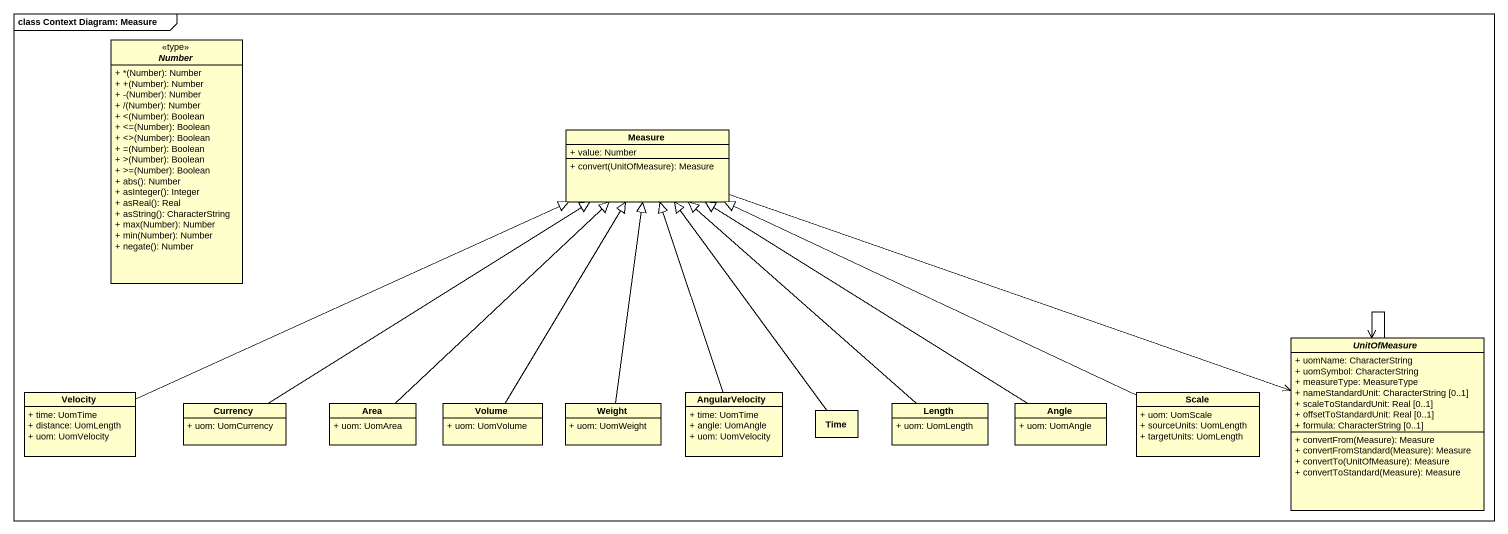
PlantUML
@startuml
mainframe class Context Diagram: Measure
hide circle
hide empty members
skinparam classAttributeIconSize 0
abstract class Number <<type>> {
  + *(Number): Number
  + +(Number): Number
  + -(Number): Number
  + /(Number): Number
  + <(Number): Boolean
  + <=(Number): Boolean
  + <>(Number): Boolean
  + =(Number): Boolean
  + >(Number): Boolean
  + >=(Number): Boolean
  + abs(): Number
  + asInteger(): Integer
  + asReal(): Real
  + asString(): CharacterString
  + max(Number): Number
  + min(Number): Number
  + negate(): Number
}
class Measure {
  + value: Number
  + convert(UnitOfMeasure): Measure
}
abstract class UnitOfMeasure {
  + uomName: CharacterString
  + uomSymbol: CharacterString
  + measureType: MeasureType
  + nameStandardUnit: CharacterString [0..1]
  + scaleToStandardUnit: Real [0..1]
  + offsetToStandardUnit: Real [0..1]
  + formula: CharacterString [0..1]
  + convertFrom(Measure): Measure
  + convertFromStandard(Measure): Measure
  + convertTo(UnitOfMeasure): Measure
  + convertToStandard(Measure): Measure
}
class Velocity {
  + time: UomTime
  + distance: UomLength
  + uom: UomVelocity
}
class Currency {
  + uom: UomCurrency
}
class Area {
  + uom: UomArea
}
class Volume {
  + uom: UomVolume
}
class Weight {
  + uom: UomWeight
}
class AngularVelocity {
  + time: UomTime
  + angle: UomAngle
  + uom: UomVelocity
}
class Time
class Length {
  + uom: UomLength
}
class Angle {
  + uom: UomAngle
}
class "Scale" as Scale_ {
  + uom: UomScale
  + sourceUnits: UomLength
  + targetUnits: UomLength
}
UnitOfMeasure <-left- Measure
UnitOfMeasure --> UnitOfMeasure
Velocity -right-|> Measure
Currency -up-|> Measure
Area -up-|> Measure
Volume -up-|> Measure
Weight -up-|> Measure
AngularVelocity -up-|> Measure
Time -up-|> Measure
Length -up-|> Measure
Angle -up-|> Measure
Scale_ -left-|> Measure
@enduml
